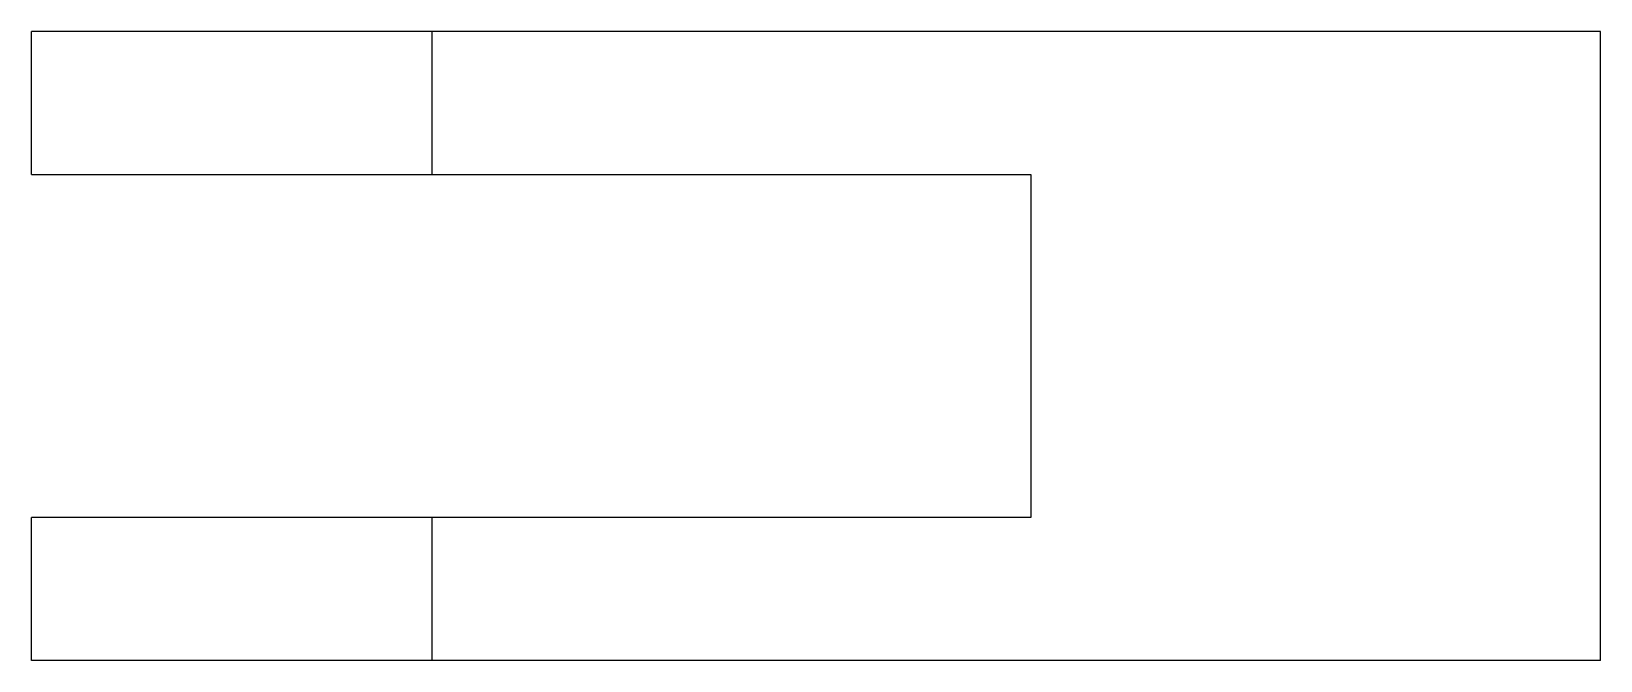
# Model space of a CAD drawing. Header units: metres. Extents: x -14.9 to 39.9, y -22 to 0.
import ezdxf

# ---------------------------------------------------------------- set-up
doc = ezdxf.new("R2010")
doc.units = ezdxf.units.M

msp = doc.modelspace()

# ---------------------------------------------------------------- linework, layer by layer
for points in [[(-14.9, -5), (-14.9, -4.9), (-14.9, -4.8), (-14.9, -4.7), (-14.9, -4.6), (-14.9, -4.5), (-14.9, -4.4), (-14.9, -4.3), (-14.9, -4.2), (-14.9, -4.1), (-14.9, -4), (-14.9, -3.9), (-14.9, -3.8), (-14.9, -3.7), (-14.9, -3.6), (-14.9, -3.5), (-14.9, -3.4), (-14.9, -3.3), (-14.9, -3.2), (-14.9, -3.1), (-14.9, -3), (-14.9, -2.9), (-14.9, -2.8), (-14.9, -2.7), (-14.9, -2.6), (-14.9, -2.5), (-14.9, -2.4), (-14.9, -2.3), (-14.9, -2.2), (-14.9, -2.1), (-14.9, -2), (-14.9, -1.9), (-14.9, -1.8), (-14.9, -1.7), (-14.9, -1.6), (-14.9, -1.5), (-14.9, -1.4), (-14.9, -1.3), (-14.9, -1.2), (-14.9, -1.1), (-14.9, -1), (-14.9, -0.9), (-14.9, -0.8), (-14.9, -0.7), (-14.9, -0.6), (-14.9, -0.5), (-14.9, -0.4), (-14.9, -0.3), (-14.9, -0.2), (-14.9, -0.1), (-14.9, 0)], [(-0.9, 0), (-0.949, 0), (-0.998, 0), (-1.047, 0), (-1.138, 0), (-1.283, 0), (-1.428, 0), (-1.573, 0), (-1.793, 0), (-2.027, 0), (-2.26, 0), (-2.516, 0), (-2.826, 0), (-3.137, 0), (-3.447, 0), (-3.801, 0), (-4.173, 0), (-4.544, 0), (-4.922, 0), (-5.336, 0), (-5.751, 0), (-6.165, 0), (-6.592, 0), (-7.028, 0), (-7.464, 0), (-7.9, 0), (-8.336, 0), (-8.772, 0), (-9.208, 0), (-9.635, 0), (-10.049, 0), (-10.464, 0), (-10.878, 0), (-11.256, 0), (-11.627, 0), (-11.999, 0), (-12.353, 0), (-12.663, 0), (-12.974, 0), (-13.284, 0), (-13.54, 0), (-13.773, 0), (-14.007, 0), (-14.227, 0), (-14.372, 0), (-14.517, 0), (-14.662, 0), (-14.753, 0), (-14.802, 0), (-14.851, 0), (-14.9, 0)], [(-0.9, -5), (-0.9, -4.9), (-0.9, -4.8), (-0.9, -4.7), (-0.9, -4.6), (-0.9, -4.5), (-0.9, -4.4), (-0.9, -4.3), (-0.9, -4.2), (-0.9, -4.1), (-0.9, -4), (-0.9, -3.9), (-0.9, -3.8), (-0.9, -3.7), (-0.9, -3.6), (-0.9, -3.5), (-0.9, -3.4), (-0.9, -3.3), (-0.9, -3.2), (-0.9, -3.1), (-0.9, -3), (-0.9, -2.9), (-0.9, -2.8), (-0.9, -2.7), (-0.9, -2.6), (-0.9, -2.5), (-0.9, -2.4), (-0.9, -2.3), (-0.9, -2.2), (-0.9, -2.1), (-0.9, -2), (-0.9, -1.9), (-0.9, -1.8), (-0.9, -1.7), (-0.9, -1.6), (-0.9, -1.5), (-0.9, -1.4), (-0.9, -1.3), (-0.9, -1.2), (-0.9, -1.1), (-0.9, -1), (-0.9, -0.9), (-0.9, -0.8), (-0.9, -0.7), (-0.9, -0.6), (-0.9, -0.5), (-0.9, -0.4), (-0.9, -0.3), (-0.9, -0.2), (-0.9, -0.1), (-0.9, 0)], [(39.9, 0), (39.084, 0), (38.268, 0), (37.452, 0), (36.636, 0), (35.82, 0), (35.004, 0), (34.188, 0), (33.372, 0), (32.556, 0), (31.74, 0), (30.924, 0), (30.108, 0), (29.292, 0), (28.476, 0), (27.66, 0), (26.844, 0), (26.028, 0), (25.212, 0), (24.396, 0), (23.58, 0), (22.764, 0), (21.948, 0), (21.132, 0), (20.316, 0), (19.5, 0), (18.684, 0), (17.868, 0), (17.052, 0), (16.236, 0), (15.42, 0), (14.604, 0), (13.788, 0), (12.972, 0), (12.156, 0), (11.34, 0), (10.524, 0), (9.708, 0), (8.892, 0), (8.076, 0), (7.26, 0), (6.444, 0), (5.628, 0), (4.812, 0), (3.996, 0), (3.18, 0), (2.364, 0), (1.548, 0), (0.732, 0), (-0.084, 0), (-0.9, 0)], [(39.9, -22), (39.9, -21.56), (39.9, -21.12), (39.9, -20.68), (39.9, -20.24), (39.9, -19.8), (39.9, -19.36), (39.9, -18.92), (39.9, -18.48), (39.9, -18.04), (39.9, -17.6), (39.9, -17.16), (39.9, -16.72), (39.9, -16.28), (39.9, -15.84), (39.9, -15.4), (39.9, -14.96), (39.9, -14.52), (39.9, -14.08), (39.9, -13.64), (39.9, -13.2), (39.9, -12.76), (39.9, -12.32), (39.9, -11.88), (39.9, -11.44), (39.9, -11), (39.9, -10.56), (39.9, -10.12), (39.9, -9.68), (39.9, -9.24), (39.9, -8.8), (39.9, -8.36), (39.9, -7.92), (39.9, -7.48), (39.9, -7.04), (39.9, -6.6), (39.9, -6.16), (39.9, -5.72), (39.9, -5.28), (39.9, -4.84), (39.9, -4.4), (39.9, -3.96), (39.9, -3.52), (39.9, -3.08), (39.9, -2.64), (39.9, -2.2), (39.9, -1.76), (39.9, -1.32), (39.9, -0.88), (39.9, -0.44), (39.9, 0)], [(-14.9, -5), (-14.851, -5), (-14.802, -5), (-14.753, -5), (-14.662, -5), (-14.517, -5), (-14.372, -5), (-14.227, -5), (-14.007, -5), (-13.773, -5), (-13.54, -5), (-13.284, -5), (-12.974, -5), (-12.663, -5), (-12.353, -5), (-11.999, -5), (-11.627, -5), (-11.256, -5), (-10.878, -5), (-10.464, -5), (-10.049, -5), (-9.635, -5), (-9.208, -5), (-8.772, -5), (-8.336, -5), (-7.9, -5), (-7.464, -5), (-7.028, -5), (-6.592, -5), (-6.165, -5), (-5.751, -5), (-5.336, -5), (-4.922, -5), (-4.544, -5), (-4.173, -5), (-3.801, -5), (-3.447, -5), (-3.137, -5), (-2.826, -5), (-2.516, -5), (-2.26, -5), (-2.027, -5), (-1.793, -5), (-1.573, -5), (-1.428, -5), (-1.283, -5), (-1.138, -5), (-1.047, -5), (-0.998, -5), (-0.949, -5), (-0.9, -5)], [(-0.9, -5), (-0.482, -5), (-0.064, -5), (0.354, -5), (0.772, -5), (1.19, -5), (1.608, -5), (2.026, -5), (2.444, -5), (2.862, -5), (3.28, -5), (3.698, -5), (4.116, -5), (4.534, -5), (4.952, -5), (5.37, -5), (5.788, -5), (6.206, -5), (6.624, -5), (7.042, -5), (7.46, -5), (7.878, -5), (8.296, -5), (8.714, -5), (9.132, -5), (9.55, -5), (9.968, -5), (10.386, -5), (10.804, -5), (11.222, -5), (11.64, -5), (12.058, -5), (12.476, -5), (12.894, -5), (13.312, -5), (13.73, -5), (14.148, -5), (14.566, -5), (14.984, -5), (15.402, -5), (15.82, -5), (16.238, -5), (16.656, -5), (17.074, -5), (17.492, -5), (17.91, -5), (18.328, -5), (18.746, -5), (19.164, -5), (19.582, -5), (20, -5)], [(20, -5), (20, -5.24), (20, -5.48), (20, -5.72), (20, -5.96), (20, -6.2), (20, -6.44), (20, -6.68), (20, -6.92), (20, -7.16), (20, -7.4), (20, -7.64), (20, -7.88), (20, -8.12), (20, -8.36), (20, -8.6), (20, -8.84), (20, -9.08), (20, -9.32), (20, -9.56), (20, -9.8), (20, -10.04), (20, -10.28), (20, -10.52), (20, -10.76), (20, -11), (20, -11.24), (20, -11.48), (20, -11.72), (20, -11.96), (20, -12.2), (20, -12.44), (20, -12.68), (20, -12.92), (20, -13.16), (20, -13.4), (20, -13.64), (20, -13.88), (20, -14.12), (20, -14.36), (20, -14.6), (20, -14.84), (20, -15.08), (20, -15.32), (20, -15.56), (20, -15.8), (20, -16.04), (20, -16.28), (20, -16.52), (20, -16.76), (20, -17)], [(-0.9, -17), (-0.949, -17), (-0.998, -17), (-1.047, -17), (-1.138, -17), (-1.283, -17), (-1.428, -17), (-1.573, -17), (-1.793, -17), (-2.027, -17), (-2.26, -17), (-2.516, -17), (-2.826, -17), (-3.137, -17), (-3.447, -17), (-3.801, -17), (-4.173, -17), (-4.544, -17), (-4.922, -17), (-5.336, -17), (-5.751, -17), (-6.165, -17), (-6.592, -17), (-7.028, -17), (-7.464, -17), (-7.9, -17), (-8.336, -17), (-8.772, -17), (-9.208, -17), (-9.635, -17), (-10.049, -17), (-10.464, -17), (-10.878, -17), (-11.256, -17), (-11.627, -17), (-11.999, -17), (-12.353, -17), (-12.663, -17), (-12.974, -17), (-13.284, -17), (-13.54, -17), (-13.773, -17), (-14.007, -17), (-14.227, -17), (-14.372, -17), (-14.517, -17), (-14.662, -17), (-14.753, -17), (-14.802, -17), (-14.851, -17), (-14.9, -17)], [(-14.9, -22), (-14.9, -21.9), (-14.9, -21.8), (-14.9, -21.7), (-14.9, -21.6), (-14.9, -21.5), (-14.9, -21.4), (-14.9, -21.3), (-14.9, -21.2), (-14.9, -21.1), (-14.9, -21), (-14.9, -20.9), (-14.9, -20.8), (-14.9, -20.7), (-14.9, -20.6), (-14.9, -20.5), (-14.9, -20.4), (-14.9, -20.3), (-14.9, -20.2), (-14.9, -20.1), (-14.9, -20), (-14.9, -19.9), (-14.9, -19.8), (-14.9, -19.7), (-14.9, -19.6), (-14.9, -19.5), (-14.9, -19.4), (-14.9, -19.3), (-14.9, -19.2), (-14.9, -19.1), (-14.9, -19), (-14.9, -18.9), (-14.9, -18.8), (-14.9, -18.7), (-14.9, -18.6), (-14.9, -18.5), (-14.9, -18.4), (-14.9, -18.3), (-14.9, -18.2), (-14.9, -18.1), (-14.9, -18), (-14.9, -17.9), (-14.9, -17.8), (-14.9, -17.7), (-14.9, -17.6), (-14.9, -17.5), (-14.9, -17.4), (-14.9, -17.3), (-14.9, -17.2), (-14.9, -17.1), (-14.9, -17)], [(20, -17), (19.582, -17), (19.164, -17), (18.746, -17), (18.328, -17), (17.91, -17), (17.492, -17), (17.074, -17), (16.656, -17), (16.238, -17), (15.82, -17), (15.402, -17), (14.984, -17), (14.566, -17), (14.148, -17), (13.73, -17), (13.312, -17), (12.894, -17), (12.476, -17), (12.058, -17), (11.64, -17), (11.222, -17), (10.804, -17), (10.386, -17), (9.968, -17), (9.55, -17), (9.132, -17), (8.714, -17), (8.296, -17), (7.878, -17), (7.46, -17), (7.042, -17), (6.624, -17), (6.206, -17), (5.788, -17), (5.37, -17), (4.952, -17), (4.534, -17), (4.116, -17), (3.698, -17), (3.28, -17), (2.862, -17), (2.444, -17), (2.026, -17), (1.608, -17), (1.19, -17), (0.772, -17), (0.354, -17), (-0.064, -17), (-0.482, -17), (-0.9, -17)], [(-0.9, -22), (-0.9, -21.9), (-0.9, -21.8), (-0.9, -21.7), (-0.9, -21.6), (-0.9, -21.5), (-0.9, -21.4), (-0.9, -21.3), (-0.9, -21.2), (-0.9, -21.1), (-0.9, -21), (-0.9, -20.9), (-0.9, -20.8), (-0.9, -20.7), (-0.9, -20.6), (-0.9, -20.5), (-0.9, -20.4), (-0.9, -20.3), (-0.9, -20.2), (-0.9, -20.1), (-0.9, -20), (-0.9, -19.9), (-0.9, -19.8), (-0.9, -19.7), (-0.9, -19.6), (-0.9, -19.5), (-0.9, -19.4), (-0.9, -19.3), (-0.9, -19.2), (-0.9, -19.1), (-0.9, -19), (-0.9, -18.9), (-0.9, -18.8), (-0.9, -18.7), (-0.9, -18.6), (-0.9, -18.5), (-0.9, -18.4), (-0.9, -18.3), (-0.9, -18.2), (-0.9, -18.1), (-0.9, -18), (-0.9, -17.9), (-0.9, -17.8), (-0.9, -17.7), (-0.9, -17.6), (-0.9, -17.5), (-0.9, -17.4), (-0.9, -17.3), (-0.9, -17.2), (-0.9, -17.1), (-0.9, -17)], [(-0.9, -22), (-0.949, -22), (-0.998, -22), (-1.047, -22), (-1.138, -22), (-1.283, -22), (-1.428, -22), (-1.573, -22), (-1.793, -22), (-2.027, -22), (-2.26, -22), (-2.516, -22), (-2.826, -22), (-3.137, -22), (-3.447, -22), (-3.801, -22), (-4.173, -22), (-4.544, -22), (-4.922, -22), (-5.336, -22), (-5.751, -22), (-6.165, -22), (-6.592, -22), (-7.028, -22), (-7.464, -22), (-7.9, -22), (-8.336, -22), (-8.772, -22), (-9.208, -22), (-9.635, -22), (-10.049, -22), (-10.464, -22), (-10.878, -22), (-11.256, -22), (-11.627, -22), (-11.999, -22), (-12.353, -22), (-12.663, -22), (-12.974, -22), (-13.284, -22), (-13.54, -22), (-13.773, -22), (-14.007, -22), (-14.227, -22), (-14.372, -22), (-14.517, -22), (-14.662, -22), (-14.753, -22), (-14.802, -22), (-14.851, -22), (-14.9, -22)], [(39.9, -22), (39.084, -22), (38.268, -22), (37.452, -22), (36.636, -22), (35.82, -22), (35.004, -22), (34.188, -22), (33.372, -22), (32.556, -22), (31.74, -22), (30.924, -22), (30.108, -22), (29.292, -22), (28.476, -22), (27.66, -22), (26.844, -22), (26.028, -22), (25.212, -22), (24.396, -22), (23.58, -22), (22.764, -22), (21.948, -22), (21.132, -22), (20.316, -22), (19.5, -22), (18.684, -22), (17.868, -22), (17.052, -22), (16.236, -22), (15.42, -22), (14.604, -22), (13.788, -22), (12.972, -22), (12.156, -22), (11.34, -22), (10.524, -22), (9.708, -22), (8.892, -22), (8.076, -22), (7.26, -22), (6.444, -22), (5.628, -22), (4.812, -22), (3.996, -22), (3.18, -22), (2.364, -22), (1.548, -22), (0.732, -22), (-0.084, -22), (-0.9, -22)]]:
    msp.add_lwpolyline(points)

doc.saveas('drawing.dxf')
